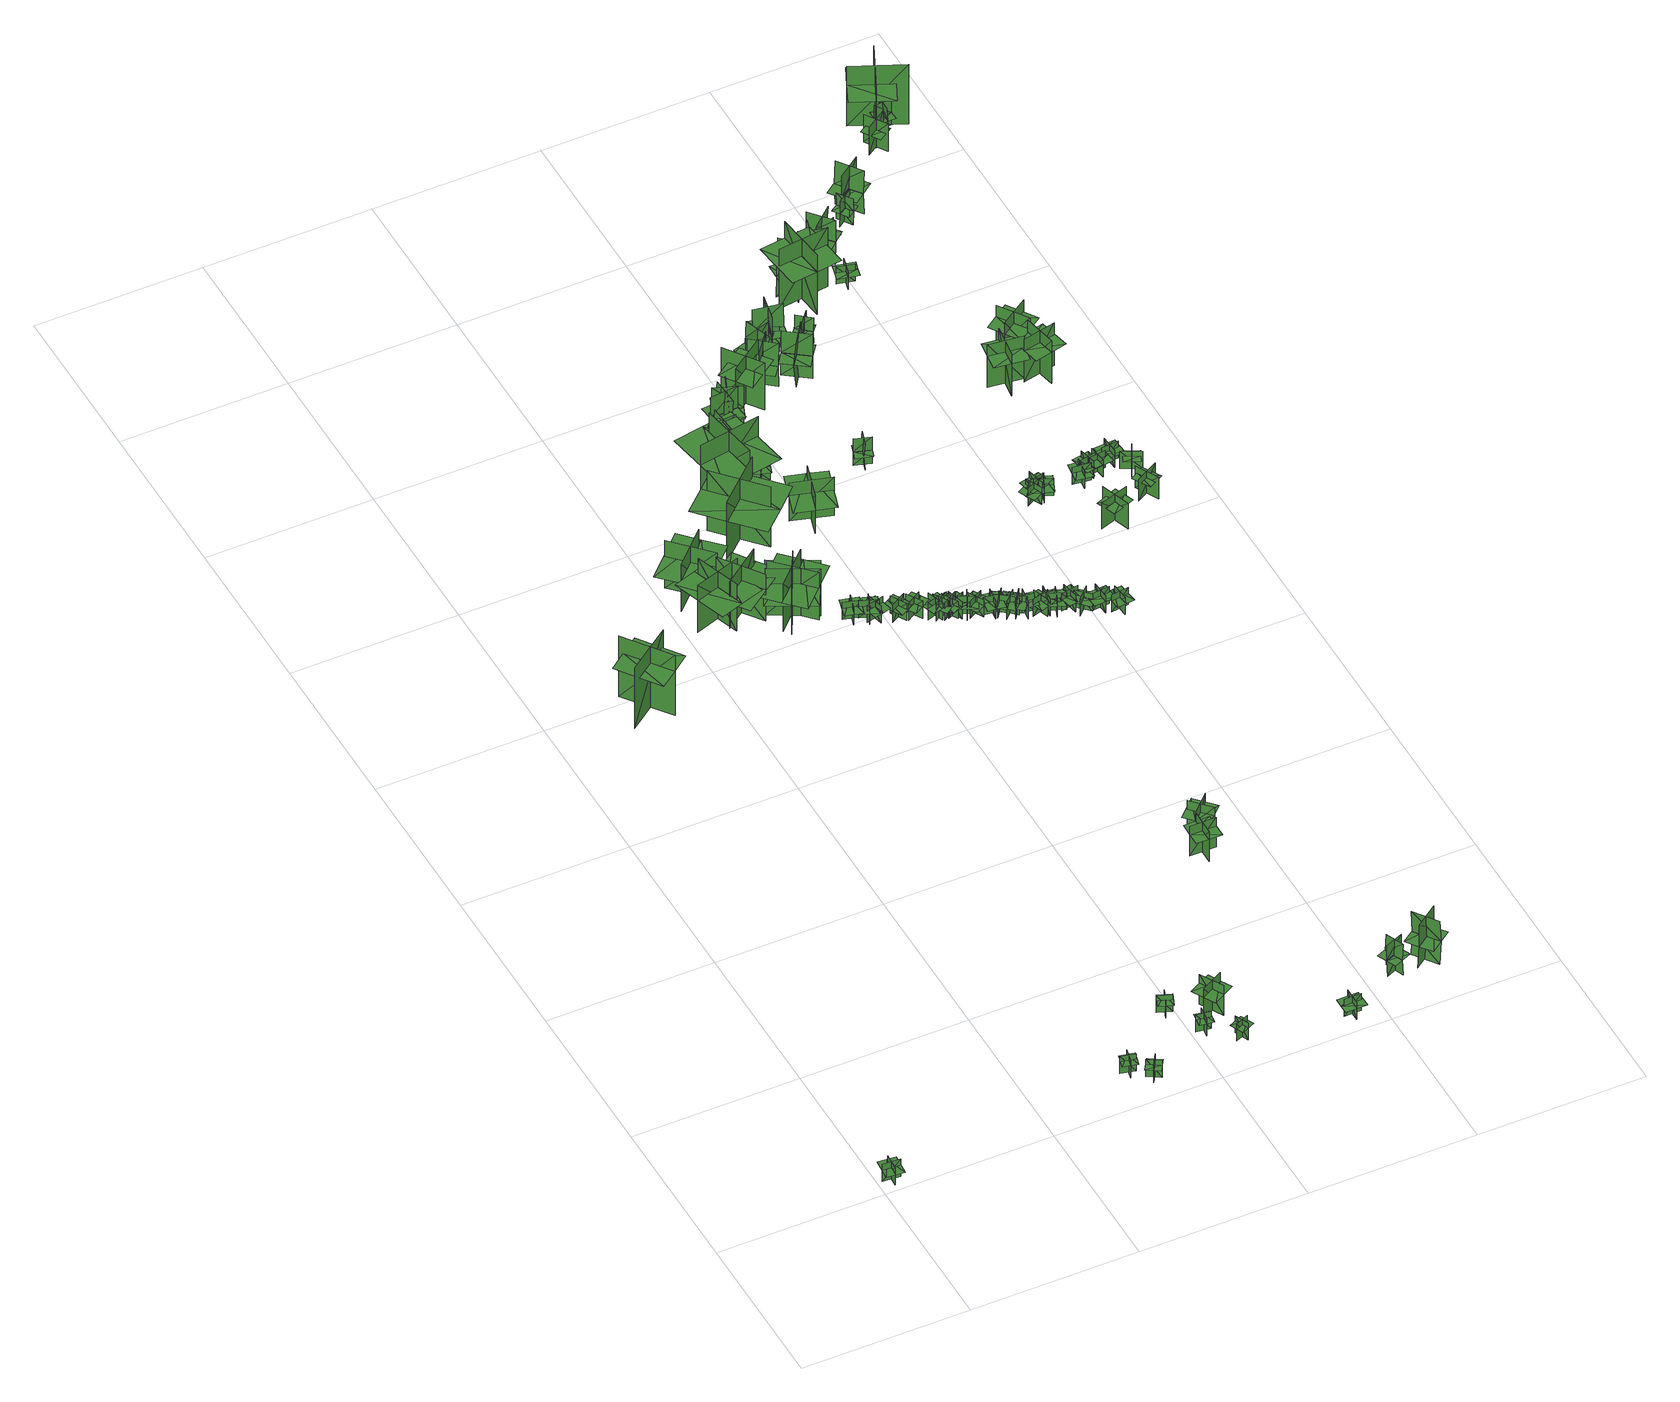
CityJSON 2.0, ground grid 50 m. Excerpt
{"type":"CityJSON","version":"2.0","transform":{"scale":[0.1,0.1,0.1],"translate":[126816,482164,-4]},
"CityObjects":{
"tree1":{"type":"SolitaryVegetationObject","geometry":[{"type":"MultiSurface","lod":"1","boundaries":[[[0,1,2]],[[0,2,3]],[[4,5,6]],[[4,6,7]],[[8,9,10]],[[8,10,11]],[[8,11,12]],[[8,12,13]]]}]},
"tree2":{"type":"SolitaryVegetationObject","geometry":[{"type":"MultiSurface","lod":"1","boundaries":[[[14,15,16]],[[14,16,17]],[[18,19,20]],[[18,20,21]],[[22,23,24]],[[22,24,25]],[[22,25,26]],[[22,26,27]]]}]},
"tree3":{"type":"SolitaryVegetationObject","geometry":[{"type":"MultiSurface","lod":"1","boundaries":[[[28,29,30]],[[28,30,31]],[[32,33,34]],[[32,34,35]],[[36,37,38]],[[36,38,39]],[[36,40,41]],[[36,41,37]]]}]},
"tree4":{"type":"SolitaryVegetationObject","geometry":[{"type":"MultiSurface","lod":"1","boundaries":[[[42,43,44]],[[42,44,45]],[[46,47,48]],[[46,48,49]],[[50,51,52]],[[50,52,53]],[[50,53,54]],[[50,54,55]]]}]},
"tree5":{"type":"SolitaryVegetationObject","geometry":[{"type":"MultiSurface","lod":"1","boundaries":[[[56,57,58]],[[56,58,59]],[[60,61,62]],[[60,62,63]],[[64,65,66]],[[64,66,67]],[[64,67,68]],[[64,68,69]]]}]},
"tree6":{"type":"SolitaryVegetationObject","geometry":[{"type":"MultiSurface","lod":"1","boundaries":[[[70,71,72]],[[70,72,73]],[[74,75,76]],[[74,76,77]],[[78,79,80]],[[78,80,81]],[[78,81,82]],[[78,82,83]]]}]},
"tree7":{"type":"SolitaryVegetationObject","geometry":[{"type":"MultiSurface","lod":"1","boundaries":[[[84,85,86]],[[84,86,87]],[[88,89,90]],[[88,90,91]],[[92,93,94]],[[92,94,95]],[[92,95,96]],[[92,96,97]]]}]},
"tree8":{"type":"SolitaryVegetationObject","geometry":[{"type":"MultiSurface","lod":"1","boundaries":[[[98,99,100]],[[98,100,101]],[[102,103,104]],[[102,104,105]],[[106,107,108]],[[106,108,109]],[[106,109,110]],[[106,110,111]]]}]},
"tree9":{"type":"SolitaryVegetationObject","geometry":[{"type":"MultiSurface","lod":"1","boundaries":[[[112,113,114]],[[112,114,115]],[[116,117,118]],[[116,118,119]],[[120,121,122]],[[120,122,123]],[[120,123,124]],[[120,124,125]]]}]},
"tree10":{"type":"SolitaryVegetationObject","geometry":[{"type":"MultiSurface","lod":"1","boundaries":[[[126,127,128]],[[126,128,129]],[[130,131,132]],[[130,132,133]],[[134,135,136]],[[134,136,137]],[[134,137,138]],[[134,138,139]]]}]},
"tree11":{"type":"SolitaryVegetationObject","geometry":[{"type":"MultiSurface","lod":"1","boundaries":[[[140,141,142]],[[140,142,143]],[[144,145,146]],[[144,146,147]],[[148,149,150]],[[148,150,151]],[[148,151,152]],[[148,152,153]]]}]},
"tree12":{"type":"SolitaryVegetationObject","geometry":[{"type":"MultiSurface","lod":"1","boundaries":[[[154,155,156]],[[154,156,157]],[[158,159,160]],[[158,160,161]],[[162,163,164]],[[162,164,165]],[[162,165,166]],[[162,166,167]]]}]},
"tree13":{"type":"SolitaryVegetationObject","geometry":[{"type":"MultiSurface","lod":"1","boundaries":[[[168,169,170]],[[168,170,171]],[[172,173,174]],[[172,174,175]],[[176,177,178]],[[176,178,179]],[[176,179,180]],[[176,180,181]]]}]},
"tree14":{"type":"SolitaryVegetationObject","geometry":[{"type":"MultiSurface","lod":"1","boundaries":[[[182,183,184]],[[182,184,185]],[[186,187,188]],[[186,188,189]],[[190,191,192]],[[190,192,193]],[[190,193,194]],[[190,194,195]]]}]},
"tree15":{"type":"SolitaryVegetationObject","geometry":[{"type":"MultiSurface","lod":"1","boundaries":[[[196,197,198]],[[196,198,199]],[[200,201,202]],[[200,202,203]],[[204,205,206]],[[204,206,207]],[[204,207,208]],[[204,208,209]]]}]},
"tree16":{"type":"SolitaryVegetationObject","geometry":[{"type":"MultiSurface","lod":"1","boundaries":[[[210,211,212]],[[210,212,213]],[[214,215,216]],[[214,216,217]],[[218,219,220]],[[218,220,221]],[[218,221,222]],[[218,222,223]]]}]},
"tree17":{"type":"SolitaryVegetationObject","geometry":[{"type":"MultiSurface","lod":"1","boundaries":[[[224,225,226]],[[224,226,227]],[[228,229,230]],[[228,230,231]],[[232,233,234]],[[232,234,235]],[[232,235,236]],[[232,236,237]]]}]},
"tree18":{"type":"SolitaryVegetationObject","geometry":[{"type":"MultiSurface","lod":"1","boundaries":[[[238,239,240]],[[238,240,241]],[[242,243,244]],[[242,244,245]],[[246,247,248]],[[246,248,249]],[[246,249,250]],[[246,250,251]]]}]},
"tree19":{"type":"SolitaryVegetationObject","geometry":[{"type":"MultiSurface","lod":"1","boundaries":[[[252,253,254]],[[252,254,255]],[[256,257,258]],[[256,258,259]],[[260,261,262]],[[260,262,263]],[[260,263,264]],[[260,264,265]]]}]},
"tree20":{"type":"SolitaryVegetationObject","geometry":[{"type":"MultiSurface","lod":"1","boundaries":[[[266,267,268]],[[266,268,269]],[[270,271,272]],[[270,272,273]],[[274,275,276]],[[274,276,277]],[[274,277,278]],[[274,278,279]]]}]},
"tree21":{"type":"SolitaryVegetationObject","geometry":[{"type":"MultiSurface","lod":"1","boundaries":[[[280,281,282]],[[280,282,283]],[[284,285,286]],[[284,286,287]],[[288,289,290]],[[288,290,291]],[[288,291,292]],[[288,292,293]]]}]},
"tree22":{"type":"SolitaryVegetationObject","geometry":[{"type":"MultiSurface","lod":"1","boundaries":[[[294,295,296]],[[294,296,297]],[[298,299,300]],[[298,300,301]],[[302,303,304]],[[302,304,305]],[[302,305,306]],[[302,306,307]]]}]},
"tree23":{"type":"SolitaryVegetationObject","geometry":[{"type":"MultiSurface","lod":"1","boundaries":[[[308,309,310]],[[308,310,311]],[[312,313,314]],[[312,314,315]],[[316,317,313]],[[316,313,312]],[[318,319,309]],[[318,309,308]],[[308,309,320]],[[308,320,321]],[[308,322,323]],[[308,323,309]]]}]},
"tree24":{"type":"SolitaryVegetationObject","geometry":[{"type":"MultiSurface","lod":"1","boundaries":[[[324,325,326]],[[324,326,327]],[[328,329,330]],[[328,330,331]],[[332,333,334]],[[332,334,335]],[[332,335,336]],[[332,336,337]]]}]},
"tree25":{"type":"SolitaryVegetationObject","geometry":[{"type":"MultiSurface","lod":"1","boundaries":[[[338,339,340]],[[338,340,341]],[[342,343,344]],[[342,344,345]],[[346,347,343]],[[346,343,342]],[[348,349,339]],[[348,339,338]],[[338,339,350]],[[338,350,351]],[[338,352,353]],[[338,353,339]]]}]},
"tree26":{"type":"SolitaryVegetationObject","geometry":[{"type":"MultiSurface","lod":"1","boundaries":[[[354,355,356]],[[354,356,357]],[[358,359,360]],[[358,360,361]],[[362,363,364]],[[362,364,365]],[[362,365,366]],[[362,366,367]]]}]},
"tree27":{"type":"SolitaryVegetationObject","geometry":[{"type":"MultiSurface","lod":"1","boundaries":[[[368,369,370]],[[368,370,371]],[[372,373,374]],[[372,374,375]],[[376,377,373]],[[376,373,372]],[[378,379,369]],[[378,369,368]],[[368,369,380]],[[368,380,381]],[[368,382,383]],[[368,383,369]]]}]},
"tree28":{"type":"SolitaryVegetationObject","geometry":[{"type":"MultiSurface","lod":"1","boundaries":[[[384,385,386]],[[384,386,387]],[[388,389,390]],[[388,390,391]],[[392,393,394]],[[392,394,395]],[[392,395,396]],[[392,396,397]]]}]},
"tree29":{"type":"SolitaryVegetationObject","geometry":[{"type":"MultiSurface","lod":"1","boundaries":[[[398,399,400]],[[398,400,401]],[[402,403,404]],[[402,404,405]],[[406,407,408]],[[406,408,409]],[[406,409,410]],[[406,410,411]]]}]},
"tree30":{"type":"SolitaryVegetationObject","geometry":[{"type":"MultiSurface","lod":"1","boundaries":[[[412,413,414]],[[412,414,415]],[[416,417,418]],[[416,418,419]],[[420,421,417]],[[420,417,416]],[[422,423,413]],[[422,413,412]],[[412,413,424]],[[412,424,425]],[[412,426,427]],[[412,427,413]]]}]},
"tree31":{"type":"SolitaryVegetationObject","geometry":[{"type":"MultiSurface","lod":"1","boundaries":[[[428,429,430]],[[428,430,431]],[[432,433,434]],[[432,434,435]],[[436,437,438]],[[436,438,439]],[[436,439,440]],[[436,440,441]]]}]},
"tree32":{"type":"SolitaryVegetationObject","geometry":[{"type":"MultiSurface","lod":"1","boundaries":[[[442,443,444]],[[442,444,445]],[[446,447,448]],[[446,448,449]],[[450,451,452]],[[450,452,453]],[[450,453,454]],[[450,454,455]]]}]},
"tree33":{"type":"SolitaryVegetationObject","geometry":[{"type":"MultiSurface","lod":"1","boundaries":[[[456,457,458]],[[456,458,459]],[[460,461,462]],[[460,462,463]],[[464,465,461]],[[464,461,460]],[[466,467,457]],[[466,457,456]],[[456,457,468]],[[456,468,469]],[[456,470,471]],[[456,471,457]]]}]},
"tree34":{"type":"SolitaryVegetationObject","geometry":[{"type":"MultiSurface","lod":"1","boundaries":[[[472,473,474]],[[472,474,475]],[[476,477,478]],[[476,478,479]],[[480,481,482]],[[480,482,483]],[[480,483,484]],[[480,484,485]]]}]},
"tree35":{"type":"SolitaryVegetationObject","geometry":[{"type":"MultiSurface","lod":"1","boundaries":[[[486,487,488]],[[486,488,489]],[[490,491,492]],[[490,492,493]],[[494,495,491]],[[494,491,490]],[[496,497,487]],[[496,487,486]],[[486,487,498]],[[486,498,499]],[[486,500,501]],[[486,501,487]]]}]},
"tree36":{"type":"SolitaryVegetationObject","geometry":[{"type":"MultiSurface","lod":"1","boundaries":[[[502,503,504]],[[502,504,505]],[[506,507,508]],[[506,508,509]],[[510,511,512]],[[510,512,513]],[[510,513,514]],[[510,514,515]]]}]},
"tree37":{"type":"SolitaryVegetationObject","geometry":[{"type":"MultiSurface","lod":"1","boundaries":[[[516,517,518]],[[516,518,519]],[[520,521,522]],[[520,522,523]],[[524,525,526]],[[524,526,527]],[[524,527,528]],[[524,528,529]]]}]},
"tree38":{"type":"SolitaryVegetationObject","geometry":[{"type":"MultiSurface","lod":"1","boundaries":[[[530,531,532]],[[530,532,533]],[[534,535,536]],[[534,536,537]],[[538,539,540]],[[538,540,541]],[[538,541,542]],[[538,542,543]]]}]},
"tree39":{"type":"SolitaryVegetationObject","geometry":[{"type":"MultiSurface","lod":"1","boundaries":[[[544,545,546]],[[544,546,547]],[[548,549,550]],[[548,550,551]],[[552,553,554]],[[552,554,555]],[[552,555,556]],[[552,556,557]]]}]},
"tree40":{"type":"SolitaryVegetationObject","geometry":[{"type":"MultiSurface","lod":"1","boundaries":[[[558,559,560]],[[558,560,561]],[[562,563,564]],[[562,564,565]],[[566,567,568]],[[566,568,569]],[[566,569,570]],[[566,570,571]]]}]},
"tree41":{"type":"SolitaryVegetationObject","geometry":[{"type":"MultiSurface","lod":"1","boundaries":[[[572,573,574]],[[572,574,575]],[[576,577,578]],[[576,578,579]],[[580,581,582]],[[580,582,583]],[[580,584,585]],[[580,585,581]]]}]},
"tree42":{"type":"SolitaryVegetationObject","geometry":[{"type":"MultiSurface","lod":"1","boundaries":[[[586,587,588]],[[586,588,589]],[[590,591,592]],[[590,592,593]],[[594,595,596]],[[594,596,597]],[[594,597,598]],[[594,598,599]]]}]},
"tree43":{"type":"SolitaryVegetationObject","geometry":[{"type":"MultiSurface","lod":"1","boundaries":[[[600,601,602]],[[600,602,603]],[[604,605,606]],[[604,606,607]],[[608,609,610]],[[608,610,611]],[[608,611,612]],[[608,612,613]]]}]},
"tree44":{"type":"SolitaryVegetationObject","geometry":[{"type":"MultiSurface","lod":"1","boundaries":[[[614,615,616]],[[614,616,617]],[[618,619,620]],[[618,620,621]],[[622,623,624]],[[622,624,625]],[[622,625,626]],[[622,626,627]]]}]},
"tree45":{"type":"SolitaryVegetationObject","geometry":[{"type":"MultiSurface","lod":"1","boundaries":[[[628,629,630]],[[628,630,631]],[[632,633,634]],[[632,634,635]],[[636,637,633]],[[636,633,632]],[[638,639,629]],[[638,629,628]],[[628,629,640]],[[628,640,641]],[[628,642,643]],[[628,643,629]]]}]},
"tree46":{"type":"SolitaryVegetationObject","geometry":[{"type":"MultiSurface","lod":"1","boundaries":[[[644,645,646]],[[644,646,647]],[[648,649,650]],[[648,650,651]],[[652,653,654]],[[652,654,655]],[[652,655,656]],[[652,656,657]]]}]},
"tree47":{"type":"SolitaryVegetationObject","geometry":[{"type":"MultiSurface","lod":"1","boundaries":[[[658,659,660]],[[658,660,661]],[[662,663,664]],[[662,664,665]],[[666,667,663]],[[666,663,662]],[[668,669,659]],[[668,659,658]],[[658,659,670]],[[658,670,671]],[[658,672,673]],[[658,673,659]]]}]},
"tree48":{"type":"SolitaryVegetationObject","geometry":[{"type":"MultiSurface","lod":"1","boundaries":[[[674,675,676]],[[674,676,677]],[[678,679,680]],[[678,680,681]],[[682,683,679]],[[682,679,678]],[[684,685,675]],[[684,675,674]],[[674,675,686]],[[674,686,687]],[[674,688,689]],[[674,689,675]]]}]},
"tree49":{"type":"SolitaryVegetationObject","geometry":[{"type":"MultiSurface","lod":"1","boundaries":[[[690,691,692]],[[690,692,693]],[[694,695,696]],[[694,696,697]],[[698,699,700]],[[698,700,701]],[[698,701,702]],[[698,702,703]]]}]},
"tree50":{"type":"SolitaryVegetationObject","geometry":[{"type":"MultiSurface","lod":"1","boundaries":[[[704,705,706]],[[704,706,707]],[[708,709,710]],[[708,710,711]],[[712,713,709]],[[712,709,708]],[[714,715,705]],[[714,705,704]],[[704,705,716]],[[704,716,717]],[[704,718,719]],[[704,719,705]]]}]},
"tree51":{"type":"SolitaryVegetationObject","geometry":[{"type":"MultiSurface","lod":"1","boundaries":[[[720,721,722]],[[720,722,723]],[[724,725,726]],[[724,726,727]],[[728,729,730]],[[728,730,731]],[[728,731,732]],[[728,732,733]]]}]},
"tree52":{"type":"SolitaryVegetationObject","geometry":[{"type":"MultiSurface","lod":"1","boundaries":[[[734,735,736]],[[734,736,737]],[[738,739,740]],[[738,740,741]],[[742,743,739]],[[742,739,738]],[[744,745,735]],[[744,735,734]],[[734,735,746]],[[734,746,747]],[[734,748,749]],[[734,749,735]]]}]},
"tree53":{"type":"SolitaryVegetationObject","geometry":[{"type":"MultiSurface","lod":"1","boundaries":[[[750,751,752]],[[750,752,753]],[[754,755,756]],[[754,756,757]],[[758,759,760]],[[758,760,761]],[[758,761,762]],[[758,762,763]]]}]},
"tree54":{"type":"SolitaryVegetationObject","geometry":[{"type":"MultiSurface","lod":"1","boundaries":[[[764,765,766]],[[764,766,767]],[[768,769,770]],[[768,770,771]],[[772,773,769]],[[772,769,768]],[[774,775,765]],[[774,765,764]],[[764,765,776]],[[764,776,777]],[[764,778,779]],[[764,779,765]]]}]},
"tree55":{"type":"SolitaryVegetationObject","geometry":[{"type":"MultiSurface","lod":"1","boundaries":[[[780,781,782]],[[780,782,783]],[[784,785,786]],[[784,786,787]],[[788,789,785]],[[788,785,784]],[[790,791,781]],[[790,781,780]],[[780,781,792]],[[780,792,793]],[[780,794,795]],[[780,795,781]]]}]},
"tree56":{"type":"SolitaryVegetationObject","geometry":[{"type":"MultiSurface","lod":"1","boundaries":[[[796,797,798]],[[796,798,799]],[[800,801,802]],[[800,802,803]],[[804,805,801]],[[804,801,800]],[[806,807,797]],[[806,797,796]],[[796,797,808]],[[796,808,809]],[[796,810,811]],[[796,811,797]]]}]},
"tree57":{"type":"SolitaryVegetationObject","geometry":[{"type":"MultiSurface","lod":"1","boundaries":[[[812,813,814]],[[812,814,815]],[[816,817,818]],[[816,818,819]],[[820,821,822]],[[820,822,823]],[[820,823,824]],[[820,824,825]]]}]},
"tree58":{"type":"SolitaryVegetationObject","geometry":[{"type":"MultiSurface","lod":"1","boundaries":[[[826,827,828]],[[826,828,829]],[[830,831,832]],[[830,832,833]],[[834,835,831]],[[834,831,830]],[[836,837,827]],[[836,827,826]],[[826,827,838]],[[826,838,839]],[[826,840,841]],[[826,841,827]]]}]},
"tree59":{"type":"SolitaryVegetationObject","geometry":[{"type":"MultiSurface","lod":"1","boundaries":[[[842,843,844]],[[842,844,845]],[[846,847,848]],[[846,848,849]],[[850,851,852]],[[850,852,853]],[[850,853,854]],[[850,854,855]]]}]},
"tree60":{"type":"SolitaryVegetationObject","geometry":[{"type":"MultiSurface","lod":"1","boundaries":[[[856,857,858]],[[856,858,859]],[[860,861,862]],[[860,862,863]],[[864,865,866]],[[864,866,867]],[[864,867,868]],[[864,868,869]]]}]},
"tree61":{"type":"SolitaryVegetationObject","geometry":[{"type":"MultiSurface","lod":"1","boundaries":[[[870,871,872]],[[870,872,873]],[[874,875,876]],[[874,876,877]],[[878,879,880]],[[878,880,881]],[[878,881,882]],[[878,882,883]]]}]},
"tree62":{"type":"SolitaryVegetationObject","geometry":[{"type":"MultiSurface","lod":"1","boundaries":[[[884,885,886]],[[884,886,887]],[[888,889,890]],[[888,890,891]],[[892,893,894]],[[892,894,895]],[[892,895,896]],[[892,896,897]]]}]},
"tree63":{"type":"SolitaryVegetationObject","geometry":[{"type":"MultiSurface","lod":"1","boundaries":[[[898,899,900]],[[898,900,901]],[[902,903,904]],[[902,904,905]],[[906,907,903]],[[906,903,902]],[[908,909,899]],[[908,899,898]],[[898,899,910]],[[898,910,911]],[[898,912,913]],[[898,913,899]]]}]},
"tree64":{"type":"SolitaryVegetationObject","geometry":[{"type":"MultiSurface","lod":"1","boundaries":[[[914,915,916]],[[914,916,917]],[[918,919,920]],[[918,920,921]],[[922,923,924]],[[922,924,925]],[[922,925,926]],[[922,926,927]]]}]},
"tree65":{"type":"SolitaryVegetationObject","geometry":[{"type":"MultiSurface","lod":"1","boundaries":[[[928,929,930]],[[928,930,931]],[[932,933,934]],[[932,934,935]],[[936,937,933]],[[936,933,932]],[[938,939,929]],[[938,929,928]],[[928,929,940]],[[928,940,941]],[[928,942,943]],[[928,943,929]]]}]},
"tree66":{"type":"SolitaryVegetationObject","geometry":[{"type":"MultiSurface","lod":"1","boundaries":[[[944,945,946]],[[944,946,947]],[[948,949,950]],[[948,950,951]],[[952,953,949]],[[952,949,948]],[[954,955,945]],[[954,945,944]],[[944,945,956]],[[944,956,957]],[[944,958,959]],[[944,959,945]]]}]},
"tree67":{"type":"SolitaryVegetationObject","geometry":[{"type":"MultiSurface","lod":"1","boundaries":[[[960,961,962]],[[960,962,963]],[[964,965,966]],[[964,966,967]],[[968,969,970]],[[968,970,971]],[[968,971,972]],[[968,972,973]]]}]},
"tree68":{"type":"SolitaryVegetationObject","geometry":[{"type":"MultiSurface","lod":"1","boundaries":[[[974,975,976]],[[974,976,977]],[[978,979,980]],[[978,980,981]],[[982,983,979]],[[982,979,978]],[[984,985,975]],[[984,975,974]],[[974,975,986]],[[974,986,987]],[[974,988,989]],[[974,989,975]]]}]},
"tree69":{"type":"SolitaryVegetationObject","geometry":[{"type":"MultiSurface","lod":"1","boundaries":[[[990,991,992]],[[990,992,993]],[[994,995,996]],[[994,996,997]],[[998,999,1000]],[[998,1000,1001]],[[998,1001,1002]],[[998,1002,1003]]]}]},
"tree70":{"type":"SolitaryVegetationObject","geometry":[{"type":"MultiSurface","lod":"1","boundaries":[[[1004,1005,1006]],[[1004,1006,1007]],[[1008,1009,1010]],[[1008,1010,1011]],[[1012,1013,1014]],[[1012,1014,1015]],[[1012,1015,1016]],[[1012,1016,1017]]]}]},
"tree71":{"type":"SolitaryVegetationObject","geometry":[{"type":"MultiSurface","lod":"1","boundaries":[[[1018,1019,1020]],[[1018,1020,1021]],[[1022,1023,1024]],[[1022,1024,1025]],[[1026,1027,1028]],[[1026,1028,1029]],[[1026,1029,1030]],[[1026,1030,1031]]]}]},
"tree72":{"type":"SolitaryVegetationObject","geometry":[{"type":"MultiSurface","lod":"1","boundaries":[[[1032,1033,1034]],[[1032,1034,1035]],[[1036,1037,1038]],[[1036,1038,1039]],[[1040,1041,1037]],[[1040,1037,1036]],[[1042,1043,1033]],[[1042,1033,1032]],[[1032,1033,1044]],[[1032,1044,1045]],[[1032,1046,1047]],[[1032,1047,1033]]]}]},
"tree73":{"type":"SolitaryVegetationObject","geometry":[{"type":"MultiSurface","lod":"1","boundaries":[[[1048,1049,1050]],[[1048,1050,1051]],[[1052,1053,1054]],[[1052,1054,1055]],[[1056,1057,1058]],[[1056,1058,1059]],[[1056,1059,1060]],[[1056,1060,1061]]]}]},
"tree74":{"type":"SolitaryVegetationObject","geometry":[{"type":"MultiSurface","lod":"1","boundaries":[[[1062,1063,1064]],[[1062,1064,1065]],[[1066,1067,1068]],[[1066,1068,1069]],[[1070,1071,1072]],[[1070,1072,1073]],[[1070,1073,1074]],[[1070,1074,1075]]]}]},
"tree75":{"type":"SolitaryVegetationObject","geometry":[{"type":"MultiSurface","lod":"1","boundaries":[[[1076,1077,1078]],[[1076,1078,1079]],[[1080,1081,1082]],[[1080,1082,1083]],[[1084,1085,1081]],[[1084,1081,1080]],[[1086,1087,1077]],[[1086,1077,1076]],[[1076,1077,1088]],[[1076,1088,1089]],[[1076,1090,1091]],[[1076,1091,1077]]]}]},
"tree76":{"type":"SolitaryVegetationObject","geometry":[{"type":"MultiSurface","lod":"1","boundaries":[[[1092,1093,1094]],[[1092,1094,1095]],[[1096,1097,1098]],[[1096,1098,1099]],[[1100,1101,1102]],[[1100,1102,1103]],[[1100,1103,1104]],[[1100,1104,1105]]]}]},
"tree77":{"type":"SolitaryVegetationObject","geometry":[{"type":"MultiSurface","lod":"1","boundaries":[[[1106,1107,1108]],[[1106,1108,1109]],[[1110,1111,1112]],[[1110,1112,1113]],[[1114,1115,1116]],[[1114,1116,1117]],[[1114,1117,1118]],[[1114,1118,1119]]]}]},
"tree78":{"type":"SolitaryVegetationObject","geometry":[{"type":"MultiSurface","lod":"1","boundaries":[[[1120,1121,1122]],[[1120,1122,1123]],[[1124,1125,1126]],[[1124,1126,1127]],[[1128,1129,1130]],[[1128,1130,1131]],[[1128,1131,1132]],[[1128,1132,1133]]]}]},
"tree79":{"type":"SolitaryVegetationObject","geometry":[{"type":"MultiSurface","lod":"1","boundaries":[[[1134,1135,1136]],[[1134,1136,1137]],[[1138,1139,1140]],[[1138,1140,1141]],[[1142,1143,1144]],[[1142,1144,1145]],[[1142,1145,1146]],[[1142,1146,1147]]]}]},
"tree80":{"type":"SolitaryVegetationObject","geometry":[{"type":"MultiSurface","lod":"1","boundaries":[[[1148,1149,1150]],[[1148,1150,1151]],[[1152,1153,1154]],[[1152,1154,1155]],[[1156,1157,1153]],[[1156,1153,1152]],[[1158,1159,1149]],[[1158,1149,1148]],[[1148,1149,1160]],[[1148,1160,1161]],[[1148,1162,1163]],[[1148,1163,1149]]]}]},
"tree81":{"type":"SolitaryVegetationObject","geometry":[{"type":"MultiSurface","lod":"1","boundaries":[[[1164,1165,1166]],[[1164,1166,1167]],[[1168,1169,1170]],[[1168,1170,1171]],[[1172,1173,1169]],[[1172,1169,1168]],[[1174,1175,1165]],[[1174,1165,1164]],[[1164,1165,1176]],[[1164,1176,1177]],[[1164,1178,1179]],[[1164,1179,1165]]]}]},
"tree82":{"type":"SolitaryVegetationObject","geometry":[{"type":"MultiSurface","lod":"1","boundaries":[[[1180,1181,1182]],[[1180,1182,1183]],[[1184,1185,1186]],[[1184,1186,1187]],[[1188,1189,1185]],[[1188,1185,1184]],[[1190,1191,1181]],[[1190,1181,1180]],[[1180,1181,1192]],[[1180,1192,1193]],[[1180,1194,1195]],[[1180,1195,1181]]]}]},
"tree83":{"type":"SolitaryVegetationObject","geometry":[{"type":"MultiSurface","lod":"1","boundaries":[[[1196,1197,1198]],[[1196,1198,1199]],[[1200,1201,1202]],[[1200,1202,1203]],[[1204,1205,1206]],[[1204,1206,1207]],[[1204,1207,1208]],[[1204,1208,1209]]]}]},
"tree84":{"type":"SolitaryVegetationObject","geometry":[{"type":"MultiSurface","lod":"1","boundaries":[[[1210,1211,1212]],[[1210,1212,1213]],[[1214,1215,1216]],[[1214,1216,1217]],[[1218,1219,1220]],[[1218,1220,1221]],[[1218,1221,1222]],[[1218,1222,1223]]]}]},
"tree85":{"type":"SolitaryVegetationObject","geometry":[{"type":"MultiSurface","lod":"1","boundaries":[[[1224,1225,1226]],[[1224,1226,1227]],[[1228,1229,1230]],[[1228,1230,1231]],[[1232,1233,1229]],[[1232,1229,1228]],[[1234,1235,1225]],[[1234,1225,1224]],[[1224,1225,1236]],[[1224,1236,1237]],[[1224,1238,1239]],[[1224,1239,1225]]]}]}
},
"vertices":[
[12,41,10],[12,41,72],[65,37,72],[65,37,10],[40,64,10],[40,64,72],[36,13,72],[36,13,10],[41,72,52],[14,74,52],[9,10,52],[35,8,52],[62,6,52],[68,69,52],
[804,122,7],[761,132,7],[761,132,69],[804,122,69],[789,147,7],[779,104,7],[779,104,69],[789,147,69],[789,147,52],[768,152,52],[757,109,52],[779,104,52],[800,99,52],[811,142,52],
[223,2002,32],[322,1869,32],[322,1869,251],[223,2002,251],[205,1873,32],[338,1971,32],[338,1971,251],[205,1873,251],[231,1991,194],[322,1869,194],[374,1908,194],[284,2030,194],[179,1952,194],[269,1830,194],
[825,60,8],[849,98,8],[849,98,70],[825,60,70],[854,67,8],[817,90,8],[817,90,70],[854,67,70],[854,67,53],[866,85,53],[829,109,53],[817,90,53],[805,72,53],[842,48,53],
[991,277,13],[950,293,13],[950,293,74],[991,277,74],[980,304,13],[963,263,13],[963,263,74],[980,304,74],[980,304,57],[959,312,57],[943,271,57],[963,263,57],[984,255,57],[1000,296,57],
[1052,172,14],[1009,179,14],[1009,179,75],[1052,172,75],[1035,196,14],[1028,152,14],[1028,152,75],[1035,196,75],[1035,196,58],[1013,199,58],[1007,155,58],[1028,152,58],[1050,149,58],[1057,193,58],
[1119,88,15],[1101,128,15],[1101,128,76],[1119,88,76],[1130,115,15],[1089,97,15],[1089,97,76],[1130,115,76],[1130,115,59],[1120,135,59],[1080,117,59],[1089,97,59],[1098,77,59],[1139,95,59],
[1106,207,9],[1068,275,9],[1068,275,117],[1106,207,117],[1121,256,9],[1053,219,9],[1053,219,117],[1121,256,117],[1121,256,87],[1102,290,87],[1034,253,87],[1053,219,87],[1071,185,87],[1139,222,87],
[663,2181,26],[663,2181,196],[523,2134,196],[523,2134,26],[617,2093,26],[617,2093,196],[571,2227,196],[571,2227,26],[624,2072,141],[694,2095,141],[637,2263,141],[567,2239,141],[498,2215,141],[554,2048,141],
[524,2330,23],[524,2330,194],[627,2225,194],[627,2225,23],[624,2327,23],[624,2327,194],[522,2228,194],[522,2228,23],[639,2342,138],[588,2395,138],[462,2271,138],[513,2219,138],[565,2166,138],[691,2290,138],
[704,2094,24],[704,2094,194],[617,2212,194],[617,2212,24],[606,2111,24],[606,2111,194],[720,2195,194],[720,2195,24],[589,2098,139],[632,2038,139],[774,2143,139],[731,2202,139],[687,2261,139],[545,2157,139],
[723,2135,3],[723,2135,173],[853,2067,173],[853,2067,3],[818,2163,3],[818,2163,173],[752,2037,173],[752,2037,3],[828,2182,118],[763,2216,118],[681,2060,118],[746,2026,118],[812,1992,118],[894,2148,118],
[740,2159,4],[740,2159,175],[842,2054,175],[842,2054,4],[839,2156,4],[839,2156,175],[737,2057,175],[737,2057,4],[854,2171,119],[803,2223,119],[677,2100,119],[728,2048,119],[780,1995,119],[906,2118,119],
[1414,36,7],[1414,36,69],[1414,89,69],[1414,89,7],[1389,61,7],[1389,61,69],[1440,62,69],[1440,62,7],[1381,61,48],[1381,35,48],[1445,35,48],[1445,62,48],[1445,88,48],[1381,88,48],
[850,2463,30],[850,2463,247],[712,2337,247],[712,2337,30],[842,2337,30],[842,2337,247],[720,2470,247],[720,2470,30],[860,2316,176],[929,2380,176],[778,2545,176],[709,2482,176],[640,2419,176],[791,2253,176],
[896,2026,5],[896,2026,67],[948,2012,67],[948,2012,5],[928,2043,5],[928,2043,67],[914,1993,67],[914,1993,5],[930,2051,47],[904,2058,47],[887,1996,47],[913,1989,47],[939,1982,47],[956,2044,47],
[938,2012,5],[938,2012,67],[988,1992,67],[988,1992,5],[972,2025,5],[972,2025,67],[953,1977,67],[953,1977,5],[975,2033,47],[950,2043,47],[926,1983,47],[951,1973,47],[976,1963,47],[999,2023,47],
[1002,1999,5],[1002,1999,67],[950,1986,67],[950,1986,5],[982,1968,5],[982,1968,67],[970,2018,67],[970,2018,5],[984,1961,47],[1010,1967,47],[995,2029,47],[969,2023,47],[943,2017,47],[958,1954,47],
[1340,831,10],[1339,753,10],[1339,753,117],[1340,831,117],[1303,795,10],[1380,794,10],[1380,794,117],[1303,795,117],[1303,795,87],[1302,757,87],[1380,755,87],[1380,794,87],[1381,833,87],[1304,834,87],
[747,2560,35],[747,2560,252],[932,2591,252],[932,2591,35],[823,2661,35],[823,2661,252],[853,2483,252],[853,2483,35],[818,2689,182],[726,2673,182],[763,2452,182],[855,2467,182],[948,2483,182],[910,2704,182],
[1010,1957,5],[1010,1957,67],[1057,1983,67],[1057,1983,5],[1021,1991,5],[1021,1991,67],[1046,1946,67],[1046,1946,5],[1017,1998,47],[994,1985,47],[1025,1929,47],[1048,1942,47],[1071,1955,47],[1040,2011,47],
[1341,887,10],[1395,831,10],[1395,831,117],[1341,887,117],[1340,835,10],[1396,889,10],[1396,889,117],[1340,835,117],[1340,835,87],[1367,807,87],[1423,861,87],[1396,889,87],[1369,917,87],[1313,863,87],
[1560,150,62],[1615,173,62],[1602,202,62],[1548,178,62],[1575,188,62],[1598,134,62],[1601,135,116],[1578,190,116],[1578,190,7],[1601,135,7],[1561,147,7],[1616,171,7],[1615,173,116],[1560,150,116],[1572,122,62],[1627,146,62],
[1060,1980,5],[1060,1980,67],[1088,1935,67],[1088,1935,5],[1095,1971,5],[1095,1971,67],[1051,1944,67],[1051,1944,5],[1102,1976,47],[1088,1998,47],[1033,1965,47],[1047,1942,47],[1061,1919,47],[1116,1953,47],
[827,2676,114],[912,2682,114],[909,2726,114],[824,2720,114],[865,2721,114],[871,2637,114],[876,2637,192],[870,2722,192],[870,2722,36],[876,2637,36],[827,2673,36],[912,2678,36],[912,2682,192],[827,2676,192],[830,2633,114],[915,2639,114],
[1115,1956,5],[1115,1956,67],[1132,1905,67],[1132,1905,5],[1147,1939,5],[1147,1939,67],[1098,1923,67],[1098,1923,5],[1155,1942,47],[1147,1967,47],[1086,1947,47],[1094,1922,47],[1102,1896,47],[1163,1916,47],
[942,2602,77],[924,2555,77],[949,2545,78],[967,2593,78],[957,2570,77],[910,2588,77],[909,2586,124],[956,2567,124],[956,2567,31],[909,2586,31],[940,2603,31],[922,2555,31],[924,2555,124],[942,2602,124],[918,2611,78],[900,2564,78],
[1160,1939,5],[1160,1939,67],[1116,1910,67],[1116,1910,5],[1153,1904,5],[1153,1904,67],[1124,1947,67],[1124,1947,5],[1157,1898,47],[1179,1912,47],[1144,1966,47],[1121,1951,47],[1099,1936,47],[1135,1883,47],
[943,2429,4],[943,2429,143],[1058,2395,143],[1058,2395,4],[1015,2466,4],[1015,2466,143],[982,2355,143],[982,2355,4],[1020,2483,98],[962,2500,98],[921,2362,98],[979,2345,98],[1037,2328,98],[1078,2466,98],
[1717,187,86],[1649,137,86],[1675,102,87],[1743,152,87],[1710,129,86],[1659,198,86],[1655,194,164],[1705,126,164],[1705,126,8],[1655,194,8],[1715,190,8],[1647,140,8],[1649,137,164],[1717,187,164],[1692,222,87],[1623,172,87],
[1136,1902,5],[1136,1902,67],[1182,1929,67],[1182,1929,5],[1146,1937,5],[1146,1937,67],[1171,1892,67],[1171,1892,5],[1142,1944,47],[1118,1931,47],[1150,1875,47],[1174,1888,47],[1197,1902,47],[1165,1957,47],
[1180,1886,5],[1180,1886,67],[1165,1937,67],[1165,1937,5],[1149,1904,5],[1149,1904,67],[1198,1919,67],[1198,1919,5],[1141,1902,47],[1149,1876,47],[1210,1895,47],[1202,1920,47],[1195,1946,47],[1133,1927,47],
[884,2774,111],[968,2780,111],[965,2824,111],[880,2818,111],[921,2819,111],[927,2734,111],[932,2735,188],[926,2819,188],[926,2819,33],[932,2735,33],[884,2770,33],[969,2776,33],[968,2780,188],[884,2774,188],[887,2731,111],[971,2737,111],
[1189,1875,5],[1189,1875,67],[1212,1923,67],[1212,1923,5],[1178,1909,5],[1178,1909,67],[1224,1887,67],[1224,1887,5],[1170,1912,47],[1159,1888,47],[1217,1861,47],[1229,1885,47],[1240,1910,47],[1182,1937,47],
[982,2775,108],[904,2807,108],[887,2766,109],[966,2734,109],[929,2751,108],[961,2829,108],[956,2831,186],[924,2753,186],[924,2753,30],[956,2831,30],[984,2778,30],[905,2810,30],[904,2807,186],[982,2775,186],[999,2814,109],[920,2847,109],
[1235,1867,5],[1235,1867,67],[1208,1914,67],[1208,1914,5],[1200,1877,5],[1200,1877,67],[1244,1903,67],[1244,1903,5],[1193,1873,47],[1206,1850,47],[1262,1882,47],[1249,1905,47],[1235,1929,47],[1180,1896,47],
[1290,1867,5],[1290,1867,67],[1237,1875,67],[1237,1875,5],[1260,1846,5],[1260,1846,67],[1268,1897,67],[1268,1897,5],[1259,1838,47],[1286,1834,47],[1295,1898,47],[1269,1902,47],[1242,1906,47],[1233,1842,47],
[1301,1850,5],[1301,1850,67],[1259,1883,67],[1259,1883,5],[1265,1847,5],[1265,1847,67],[1297,1887,67],[1297,1887,5],[1260,1840,47],[1281,1824,47],[1321,1874,47],[1300,1891,47],[1279,1907,47],[1239,1857,47],
[1284,1868,5],[1284,1868,67],[1322,1831,67],[1322,1831,5],[1320,1868,5],[1320,1868,67],[1284,1831,67],[1284,1831,5],[1325,1874,47],[1306,1892,47],[1262,1846,47],[1281,1828,47],[1300,1809,47],[1345,1855,47],
[1343,1827,5],[1343,1827,67],[1299,1859,67],[1299,1859,5],[1307,1822,5],[1307,1822,67],[1337,1864,67],[1337,1864,5],[1302,1816,47],[1324,1800,47],[1361,1852,47],[1340,1868,47],[1318,1884,47],[1280,1831,47],
[1089,2901,33],[984,2825,33],[984,2825,205],[1089,2901,205],[988,2917,33],[1064,2812,33],[1064,2812,205],[988,2917,205],[1080,2895,160],[984,2825,160],[1014,2783,160],[1111,2853,160],[1050,2936,160],[954,2867,160],
[1344,1859,5],[1344,1859,67],[1336,1806,67],[1336,1806,5],[1365,1830,5],[1365,1830,67],[1314,1838,67],[1314,1838,5],[1372,1828,47],[1377,1855,47],[1313,1865,47],[1309,1838,47],[1305,1812,47],[1368,1802,47],
[1352,1809,5],[1352,1809,67],[1403,1826,67],[1403,1826,5],[1369,1841,5],[1369,1841,67],[1386,1792,67],[1386,1792,5],[1366,1848,47],[1341,1839,47],[1362,1779,47],[1387,1788,47],[1413,1797,47],[1391,1857,47],
[1393,1790,5],[1393,1790,67],[1398,1844,67],[1398,1844,5],[1371,1819,5],[1371,1819,67],[1422,1814,67],[1422,1814,5],[1363,1819,47],[1360,1793,47],[1424,1787,47],[1427,1813,47],[1429,1840,47],[1365,1846,47],
[1179,2522,76],[1228,2507,76],[1235,2532,76],[1187,2547,76],[1210,2539,76],[1195,2491,76],[1198,2490,123],[1213,2538,123],[1213,2538,29],[1198,2490,29],[1178,2520,29],[1227,2505,29],[1228,2507,123],[1179,2522,123],[1171,2497,76],[1220,2483,76],
[1393,1815,5],[1393,1815,67],[1443,1794,67],[1443,1794,5],[1427,1828,5],[1427,1828,67],[1408,1780,67],[1408,1780,5],[1430,1835,47],[1405,1845,47],[1381,1786,47],[1406,1776,47],[1431,1766,47],[1455,1825,47],
[1073,2863,116],[1126,2929,116],[1092,2956,116],[1039,2890,116],[1066,2921,116],[1132,2868,116],[1135,2872,194],[1069,2925,194],[1069,2925,38],[1135,2872,38],[1076,2861,38],[1129,2927,38],[1126,2929,194],[1073,2863,194],[1107,2836,116],[1160,2902,116],
[1088,2909,85],[1138,2916,85],[1134,2942,85],[1084,2935,85],[1108,2937,85],[1115,2887,85],[1118,2887,132],[1111,2938,132],[1111,2938,38],[1118,2887,38],[1088,2907,38],[1138,2914,38],[1138,2916,132],[1088,2909,132],[1091,2883,85],[1142,2890,85],
[1479,1802,8],[1479,1802,70],[1427,1791,70],[1427,1791,8],[1459,1772,8],[1459,1772,70],[1449,1822,70],[1449,1822,8],[1460,1764,50],[1487,1769,50],[1474,1832,50],[1448,1827,50],[1421,1822,50],[1434,1759,50],
[1071,2939,109],[1151,2966,109],[1137,3008,110],[1057,2981,110],[1096,2992,109],[1123,2912,109],[1128,2913,187],[1101,2994,187],[1101,2994,31],[1128,2913,31],[1072,2935,31],[1152,2963,31],[1151,2966,187],[1071,2939,187],[1084,2898,110],[1165,2925,110],
[1501,1793,5],[1501,1793,67],[1464,1755,67],[1464,1755,5],[1501,1757,5],[1501,1757,67],[1464,1794,67],[1464,1794,5],[1506,1752,47],[1525,1771,47],[1479,1816,47],[1461,1797,47],[1442,1778,47],[1487,1733,47],
[1137,2980,71],[1167,3021,71],[1146,3037,72],[1115,2996,72],[1131,3015,71],[1172,2984,71],[1173,2987,118],[1132,3017,118],[1132,3017,25],[1173,2987,25],[1138,2979,25],[1169,3020,25],[1167,3021,118],[1137,2980,118],[1157,2965,72],[1188,3006,72],
[1527,1733,8],[1527,1733,70],[1524,1786,70],[1524,1786,8],[1501,1757,8],[1501,1757,70],[1552,1761,70],[1552,1761,8],[1493,1757,50],[1494,1730,50],[1558,1734,50],[1557,1761,50],[1555,1788,50],[1491,1783,50],
[1162,2911,117],[1231,2861,117],[1257,2897,117],[1187,2946,117],[1220,2922,117],[1170,2852,117],[1175,2849,195],[1224,2919,195],[1224,2919,39],[1175,2849,39],[1160,2908,39],[1229,2859,39],[1231,2861,195],[1162,2911,195],[1137,2876,117],[1206,2826,117],
[1187,3030,81],[1166,2983,81],[1191,2972,81],[1211,3019,81],[1200,2997,81],[1154,3018,81],[1153,3015,127],[1199,2994,127],[1199,2994,34],[1153,3015,34],[1185,3031,34],[1165,2984,34],[1166,2983,127],[1187,3030,127],[1164,3040,81],[1143,2994,81],
[1168,2974,109],[1184,3057,109],[1141,3065,110],[1125,2982,110],[1134,3021,109],[1218,3006,109],[1219,3011,187],[1135,3026,187],[1135,3026,32],[1219,3011,32],[1172,2973,32],[1187,3056,32],[1184,3057,187],[1168,2974,187],[1211,2966,110],[1226,3049,110],
[1544,1731,5],[1544,1731,67],[1597,1737,67],[1597,1737,5],[1567,1759,5],[1567,1759,67],[1573,1707,67],[1573,1707,5],[1566,1767,47],[1540,1763,47],[1547,1700,47],[1574,1703,47],[1600,1706,47],[1593,1770,47],
[1254,2971,87],[1287,3010,87],[1266,3027,87],[1234,2988,87],[1250,3006,87],[1289,2974,87],[1291,2976,133],[1252,3009,133],[1252,3009,40],[1291,2976,40],[1256,2970,40],[1288,3009,40],[1287,3010,133],[1254,2971,133],[1274,2955,87],[1306,2994,87],
[1567,2185,4],[1567,2185,66],[1543,2233,66],[1543,2233,4],[1533,2197,4],[1533,2197,66],[1579,2220,66],[1579,2220,4],[1526,2193,45],[1538,2169,45],[1595,2199,45],[1583,2223,45],[1571,2246,45],[1514,2217,45],
[1575,2200,7],[1575,2200,69],[1563,2252,69],[1563,2252,7],[1545,2219,7],[1545,2219,69],[1595,2231,69],[1595,2231,7],[1537,2217,49],[1543,2191,49],[1606,2206,49],[1599,2232,49],[1593,2258,49],[1531,2243,49],
[1561,2221,5],[1561,2221,67],[1610,2201,67],[1610,2201,5],[1594,2234,5],[1594,2234,67],[1575,2187,67],[1575,2187,5],[1597,2242,47],[1573,2252,47],[1548,2193,47],[1573,2182,47],[1598,2172,47],[1622,2231,47],
[1274,3145,32],[1427,3163,32],[1427,3163,247],[1274,3145,247],[1354,3080,32],[1336,3234,32],[1336,3234,247],[1354,3080,247],[1354,3080,187],[1431,3089,187],[1413,3243,187],[1336,3234,187],[1259,3225,187],[1277,3071,187],
[1334,3153,99],[1337,3238,99],[1293,3239,99],[1290,3155,99],[1293,3195,99],[1378,3192,99],[1378,3197,177],[1293,3200,177],[1293,3200,21],[1378,3197,21],[1337,3153,21],[1341,3238,21],[1337,3238,177],[1334,3153,177],[1376,3151,99],[1380,3236,99],
[1747,2046,18],[1659,2016,18],[1659,2016,111],[1747,2046,111],[1691,2073,18],[1691,2073,111],[1721,1985,111],[1721,1985,18],[1739,2044,86],[1728,2073,86],[1660,2046,86],[1672,2017,86],[1683,1988,86],[1751,2015,86],
[1325,3191,99],[1383,3252,99],[1351,3283,99],[1293,3221,99],[1322,3250,99],[1384,3191,99],[1387,3195,177],[1325,3253,177],[1325,3253,21],[1387,3195,21],[1327,3188,21],[1386,3250,21],[1383,3252,177],[1325,3191,177],[1356,3161,99],[1414,3223,99],
[1381,3160,107],[1369,3244,107],[1325,3238,108],[1338,3154,108],[1333,3194,107],[1417,3207,107],[1416,3212,185],[1333,3199,185],[1333,3199,30],[1416,3212,30],[1385,3161,30],[1372,3245,30],[1369,3244,185],[1381,3160,185],[1424,3167,108],[1411,3251,108],
[1671,2212,10],[1671,2212,72],[1724,2206,72],[1724,2206,10],[1700,2234,10],[1700,2234,72],[1693,2183,72],[1693,2183,10],[1701,2242,52],[1674,2245,52],[1666,2182,52],[1693,2178,52],[1719,2175,52],[1727,2239,52],
[1365,3243,107],[1447,3222,107],[1458,3265,108],[1375,3285,108],[1415,3274,107],[1394,3192,107],[1399,3190,185],[1420,3273,185],[1420,3273,30],[1399,3190,30],[1364,3239,30],[1446,3219,30],[1447,3222,185],[1365,3243,185],[1354,3201,108],[1437,3180,108],
[1750,2235,12],[1750,2235,74],[1698,2224,74],[1698,2224,12],[1730,2205,12],[1730,2205,74],[1719,2256,74],[1719,2256,12],[1732,2198,54],[1758,2203,54],[1745,2266,54],[1718,2260,54],[1692,2255,54],[1705,2192,54],
[1481,3177,37],[1481,3177,99],[1468,3125,99],[1468,3125,37],[1499,3145,37],[1499,3145,99],[1449,3157,99],[1449,3157,37],[1507,3144,79],[1513,3170,79],[1451,3185,79],[1445,3158,79],[1438,3132,79],[1501,3118,79],
[1749,2253,11],[1749,2253,73],[1756,2200,73],[1756,2200,11],[1777,2231,11],[1777,2231,73],[1726,2223,73],[1726,2223,11],[1785,2232,53],[1781,2258,53],[1718,2249,53],[1722,2223,53],[1725,2196,53],[1789,2205,53],
[1430,3295,112],[1485,3231,112],[1519,3260,112],[1463,3324,112],[1488,3293,112],[1424,3237,112],[1428,3233,190],[1492,3289,190],[1492,3289,34],[1428,3233,34],[1427,3293,34],[1483,3229,34],[1485,3231,190],[1430,3295,190],[1397,3267,112],[1453,3203,112],
[1810,2120,17],[1846,2052,17],[1846,2052,95],[1810,2120,95],[1795,2070,17],[1795,2070,95],[1863,2107,95],[1863,2107,17],[1813,2114,74],[1790,2101,74],[1821,2049,74],[1843,2062,74],[1866,2075,74],[1835,2127,74],
[1799,2219,12],[1799,2219,74],[1796,2272,74],[1796,2272,12],[1773,2243,12],[1773,2243,74],[1824,2247,74],[1824,2247,12],[1765,2242,53],[1767,2216,53],[1831,2220,53],[1829,2247,53],[1827,2274,53],[1763,2269,53],
[1514,3302,82],[1468,3279,82],[1480,3256,82],[1526,3279,82],[1504,3268,82],[1481,3314,82],[1478,3313,129],[1501,3267,129],[1501,3267,35],[1478,3313,35],[1513,3304,35],[1467,3281,35],[1468,3279,129],[1514,3302,129],[1502,3325,82],[1457,3302,82],
[1680,2584,14],[1693,2686,14],[1693,2686,168],[1680,2584,168],[1739,2630,14],[1637,2644,14],[1637,2644,168],[1739,2630,168],[1739,2630,128],[1745,2679,128],[1644,2692,128],[1637,2644,128],[1631,2595,128],[1732,2581,128],
[1862,2177,16],[1807,2205,16],[1807,2205,78],[1862,2177,78],[1849,2216,16],[1849,2216,78],[1821,2161,78],[1821,2161,16],[1857,2179,62],[1866,2198,62],[1822,2218,62],[1813,2199,62],[1805,2180,62],[1849,2160,62],
[1774,2679,15],[1795,2579,15],[1795,2579,170],[1774,2679,170],[1733,2617,15],[1833,2638,15],[1833,2638,170],[1733,2617,170],[1733,2617,129],[1743,2568,129],[1843,2590,129],[1833,2638,129],[1823,2686,129],[1723,2665,129],
[1800,2754,15],[1715,2696,15],[1715,2696,170],[1800,2754,170],[1726,2767,15],[1784,2683,15],[1784,2683,170],[1726,2767,170],[1726,2767,130],[1686,2739,130],[1744,2655,130],[1784,2683,130],[1825,2711,130],[1767,2795,130],
[1601,3379,81],[1559,3351,81],[1574,3329,81],[1616,3357,81],[1596,3344,81],[1567,3387,81],[1564,3385,128],[1593,3343,128],[1593,3343,34],[1564,3385,34],[1600,3381,34],[1558,3352,34],[1559,3351,128],[1601,3379,128],[1587,3401,81],[1545,3372,81],
[1577,3377,110],[1645,3427,110],[1619,3463,110],[1551,3412,110],[1584,3435,110],[1635,3367,110],[1639,3370,188],[1588,3438,188],[1588,3438,32],[1639,3370,32],[1579,3374,32],[1647,3424,32],[1645,3427,188],[1577,3377,188],[1603,3342,110],[1671,3393,110],
[1631,3440,79],[1608,3394,79],[1632,3382,79],[1654,3428,79],[1643,3406,79],[1597,3429,79],[1596,3426,126],[1641,3404,126],[1641,3404,32],[1596,3426,32],[1629,3440,32],[1606,3395,32],[1608,3394,126],[1631,3440,126],[1607,3451,79],[1585,3405,79],
[1765,3620,30],[1806,3558,30],[1806,3558,129],[1765,3620,129],[1755,3569,30],[1816,3609,30],[1816,3609,129],[1755,3569,129],[1762,3573,92],[1779,3548,92],[1822,3576,92],[1805,3602,92],[1789,3627,92],[1745,3599,92],
[1855,3742,20],[1788,3593,20],[1788,3593,237],[1855,3742,237],[1757,3704,20],[1757,3704,237],[1906,3637,237],[1906,3637,20],[1757,3704,169],[1729,3642,169],[1848,3589,169],[1876,3651,169],[1904,3713,169],[1785,3766,169],
[1859,3645,76],[1808,3645,76],[1808,3618,76],[1859,3618,76],[1835,3619,76],[1835,3670,76],[1832,3670,123],[1832,3619,123],[1832,3619,29],[1832,3670,29],[1859,3647,29],[1808,3647,29],[1808,3645,123],[1859,3645,123],[1859,3670,76],[1808,3670,76]
]}
